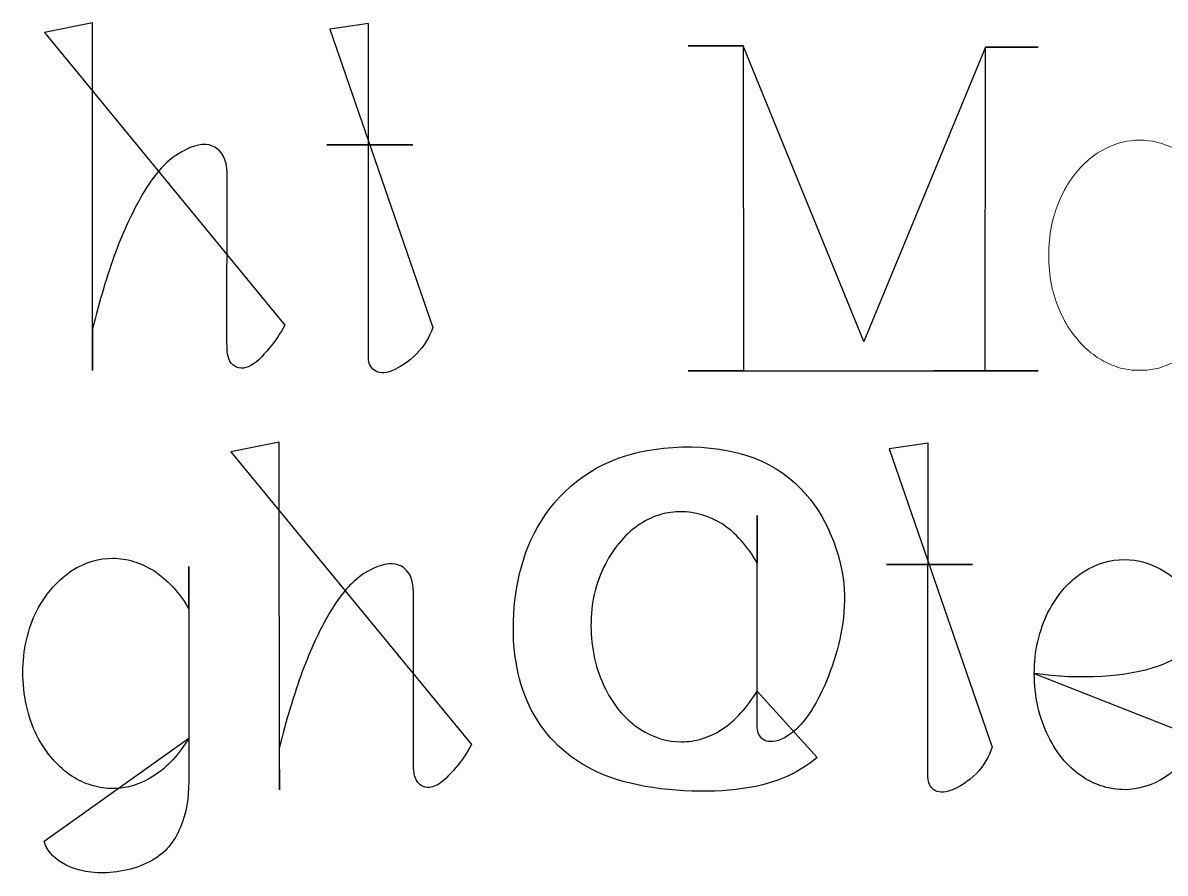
# Model space of a CAD drawing. Header units: centimetres. Extents: x -9.8 to 9.8, y -7.2 to 7.2.
# Drawn here: x -8.563 to -7.641, y 5.844 to 6.529 of the extents above; entities that cross this region are included whole.
import ezdxf

# ---------------------------------------------------------------- set-up
doc = ezdxf.new("R2010")
doc.units = ezdxf.units.CM
doc.header["$MEASUREMENT"] = 0
doc.layers.add('Layer 1', color=7, linetype='Continuous')

msp = doc.modelspace()

# ---------------------------------------------------------------- linework, layer by layer
at = {"layer": 'Layer 1', "color": 7}
for points, knots in [([(-8.54527, 6.5216), (-8.54527, 6.5216), (-8.5064, 6.52941), (-8.5064, 6.52941), (-8.5064, 6.52941), (-8.5064, 6.52941), (-8.5064, 6.249), (-8.5064, 6.249), (-8.5064, 6.249), (-8.5064, 6.249), (-8.5064, 6.28252), (-8.5064, 6.28252), (-8.5064, 6.28252), (-8.50108, 6.30461), (-8.49439, 6.32634), (-8.48793, 6.34425), (-8.48793, 6.34425), (-8.48108, 6.36235), (-8.4742, 6.37682), (-8.46735, 6.38883), (-8.46735, 6.38883), (-8.46031, 6.40121), (-8.45325, 6.41092), (-8.44468, 6.41836), (-8.44468, 6.41836), (-8.43592, 6.42558), (-8.42582, 6.43056), (-8.41801, 6.43132), (-8.41801, 6.43132), (-8.41002, 6.4319), (-8.40467, 6.42828), (-8.40105, 6.42219), (-8.40105, 6.42219), (-8.39761, 6.4161), (-8.3978, 6.40753), (-8.3978, 6.39952), (-8.3978, 6.39952), (-8.3978, 6.39952), (-8.39799, 6.27093), (-8.39799, 6.27093), (-8.39799, 6.27093), (-8.39799, 6.26521), (-8.3978, 6.25892), (-8.39455, 6.25492), (-8.39455, 6.25492), (-8.39132, 6.25111), (-8.38616, 6.2496), (-8.38084, 6.25206), (-8.38084, 6.25206), (-8.37512, 6.25415), (-8.36901, 6.26082), (-8.36388, 6.26693), (-8.36388, 6.26693), (-8.35893, 6.27302), (-8.35494, 6.27913), (-8.35131, 6.28561), (-8.35131, 6.28561), (-8.35131, 6.28561), (-8.54527, 6.5216), (-8.54527, 6.5216)], [0, 0, 0, 0, 0.0625, 0.0625, 0.0625, 0.0625, 0.125, 0.125, 0.125, 0.125, 0.1875, 0.1875, 0.1875, 0.1875, 0.25, 0.25, 0.25, 0.25, 0.3125, 0.3125, 0.3125, 0.3125, 0.375, 0.375, 0.375, 0.375, 0.4375, 0.4375, 0.4375, 0.4375, 0.5, 0.5, 0.5, 0.5, 0.5625, 0.5625, 0.5625, 0.5625, 0.625, 0.625, 0.625, 0.625, 0.6875, 0.6875, 0.6875, 0.6875, 0.75, 0.75, 0.75, 0.75, 0.8125, 0.8125, 0.8125, 0.8125, 0.875, 0.875, 0.875, 0.875, 1, 1, 1, 1]), ([(-8.31514, 6.52427), (-8.31514, 6.52427), (-8.28389, 6.52885), (-8.28389, 6.52885), (-8.28389, 6.52885), (-8.28389, 6.52885), (-8.28389, 6.43093), (-8.28389, 6.43093), (-8.28389, 6.43093), (-8.28389, 6.43093), (-8.24807, 6.43092), (-8.24807, 6.43092), (-8.24807, 6.43092), (-8.24807, 6.43092), (-8.31742, 6.43092), (-8.31742, 6.43092), (-8.31742, 6.43092), (-8.31742, 6.43092), (-8.28389, 6.43092), (-8.28389, 6.43092), (-8.28389, 6.43092), (-8.28389, 6.43092), (-8.28389, 6.2591), (-8.28389, 6.2591), (-8.28389, 6.2591), (-8.28389, 6.25529), (-8.28236, 6.25148), (-8.27913, 6.2492), (-8.27913, 6.2492), (-8.2759, 6.24671), (-8.27132, 6.24634), (-8.26503, 6.24883), (-8.26503, 6.24883), (-8.25894, 6.25111), (-8.25132, 6.25626), (-8.24503, 6.26235), (-8.24503, 6.26235), (-8.23913, 6.26865), (-8.23474, 6.27587), (-8.23207, 6.2837), (-8.23207, 6.2837), (-8.23207, 6.2837), (-8.31514, 6.52427), (-8.31514, 6.52427)], [0, 0, 0, 0, 0.083333, 0.083333, 0.083333, 0.083333, 0.166667, 0.166667, 0.166667, 0.166667, 0.25, 0.25, 0.25, 0.25, 0.333333, 0.333333, 0.333333, 0.333333, 0.416667, 0.416667, 0.416667, 0.416667, 0.5, 0.5, 0.5, 0.5, 0.583333, 0.583333, 0.583333, 0.583333, 0.666667, 0.666667, 0.666667, 0.666667, 0.75, 0.75, 0.75, 0.75, 0.833333, 0.833333, 0.833333, 0.833333, 1, 1, 1, 1]), ([(-8.31514, 6.52427), (-8.31514, 6.52427), (-8.31514, 6.52427), (-8.31514, 6.52427), (-8.31514, 6.52427), (-8.31514, 6.52427), (-8.31514, 6.52427), (-8.31514, 6.52427)], [0, 0, 0, 0, 0.333333, 0.333333, 0.333333, 0.333333, 1, 1, 1, 1]), ([(-8.54527, 6.5216), (-8.54527, 6.5216), (-8.54527, 6.5216), (-8.54527, 6.5216), (-8.54527, 6.5216), (-8.54527, 6.5216), (-8.54527, 6.5216), (-8.54527, 6.5216)], [0, 0, 0, 0, 0.333333, 0.333333, 0.333333, 0.333333, 1, 1, 1, 1]), ([(-7.93872, 6.24863), (-7.93872, 6.24863), (-8.02616, 6.24863), (-8.02616, 6.24863), (-8.02616, 6.24863), (-8.02616, 6.24863), (-7.98139, 6.24863), (-7.98139, 6.24863), (-7.98139, 6.24863), (-7.98139, 6.24863), (-7.98158, 6.51093), (-7.98158, 6.51093), (-7.98158, 6.51093), (-7.98158, 6.51093), (-8.02616, 6.51093), (-8.02616, 6.51093), (-8.02616, 6.51093), (-8.02616, 6.51093), (-7.98158, 6.51093), (-7.98158, 6.51093), (-7.98158, 6.51093), (-7.98158, 6.51093), (-7.88424, 6.27244), (-7.88424, 6.27244), (-7.88424, 6.27244), (-7.88424, 6.27244), (-7.78632, 6.5098), (-7.78632, 6.5098), (-7.78632, 6.5098), (-7.78632, 6.5098), (-7.74383, 6.5098), (-7.74383, 6.5098), (-7.74383, 6.5098), (-7.74383, 6.5098), (-7.78632, 6.5098), (-7.78632, 6.5098), (-7.78632, 6.5098), (-7.78632, 6.5098), (-7.7865, 6.24863), (-7.7865, 6.24863), (-7.7865, 6.24863), (-7.7865, 6.24863), (-7.82786, 6.24863), (-7.82786, 6.24863), (-7.82786, 6.24863), (-7.82786, 6.24863), (-7.74383, 6.24863), (-7.74383, 6.24863), (-7.74383, 6.24863), (-7.74383, 6.24863), (-7.93872, 6.24863), (-7.93872, 6.24863)], [0, 0, 0, 0, 0.071429, 0.071429, 0.071429, 0.071429, 0.142857, 0.142857, 0.142857, 0.142857, 0.214286, 0.214286, 0.214286, 0.214286, 0.285714, 0.285714, 0.285714, 0.285714, 0.357143, 0.357143, 0.357143, 0.357143, 0.428571, 0.428571, 0.428571, 0.428571, 0.5, 0.5, 0.5, 0.5, 0.571429, 0.571429, 0.571429, 0.571429, 0.642857, 0.642857, 0.642857, 0.642857, 0.714286, 0.714286, 0.714286, 0.714286, 0.785714, 0.785714, 0.785714, 0.785714, 0.857143, 0.857143, 0.857143, 0.857143, 1, 1, 1, 1]), ([(-8.39478, 6.18346), (-8.39478, 6.18346), (-8.35591, 6.19127), (-8.35591, 6.19127), (-8.35591, 6.19127), (-8.35591, 6.19127), (-8.35572, 5.91086), (-8.35572, 5.91086), (-8.35572, 5.91086), (-8.35572, 5.91086), (-8.35591, 5.94438), (-8.35591, 5.94438), (-8.35591, 5.94438), (-8.35038, 5.96629), (-8.3439, 5.9882), (-8.33723, 6.00611), (-8.33723, 6.00611), (-8.33056, 6.02421), (-8.32371, 6.03868), (-8.31686, 6.05069), (-8.31686, 6.05069), (-8.3098, 6.06307), (-8.30276, 6.07278), (-8.29419, 6.08022), (-8.29419, 6.08022), (-8.28562, 6.08747), (-8.27533, 6.09242), (-8.26752, 6.09297), (-8.26752, 6.09297), (-8.25953, 6.09374), (-8.254, 6.09011), (-8.25037, 6.08403), (-8.25037, 6.08403), (-8.24733, 6.07773), (-8.24733, 6.06937), (-8.24751, 6.06136), (-8.24751, 6.06136), (-8.24751, 6.06136), (-8.24751, 5.93277), (-8.24751, 5.93277), (-8.24751, 5.93277), (-8.24751, 5.92705), (-8.24751, 5.92076), (-8.24407, 5.91676), (-8.24407, 5.91676), (-8.24084, 5.91295), (-8.23587, 5.91142), (-8.23015, 5.9139), (-8.23015, 5.9139), (-8.22462, 5.91618), (-8.21853, 5.92266), (-8.21338, 5.92877), (-8.21338, 5.92877), (-8.20825, 5.93486), (-8.20423, 5.94097), (-8.20081, 5.94745), (-8.20081, 5.94745), (-8.20081, 5.94745), (-8.39478, 6.18346), (-8.39478, 6.18346)], [0, 0, 0, 0, 0.0625, 0.0625, 0.0625, 0.0625, 0.125, 0.125, 0.125, 0.125, 0.1875, 0.1875, 0.1875, 0.1875, 0.25, 0.25, 0.25, 0.25, 0.3125, 0.3125, 0.3125, 0.3125, 0.375, 0.375, 0.375, 0.375, 0.4375, 0.4375, 0.4375, 0.4375, 0.5, 0.5, 0.5, 0.5, 0.5625, 0.5625, 0.5625, 0.5625, 0.625, 0.625, 0.625, 0.625, 0.6875, 0.6875, 0.6875, 0.6875, 0.75, 0.75, 0.75, 0.75, 0.8125, 0.8125, 0.8125, 0.8125, 0.875, 0.875, 0.875, 0.875, 1, 1, 1, 1]), ([(-8.39478, 6.18346), (-8.39478, 6.18346), (-8.39478, 6.18346), (-8.39478, 6.18346), (-8.39478, 6.18346), (-8.39478, 6.18346), (-8.39478, 6.18346), (-8.39478, 6.18346)], [0, 0, 0, 0, 0.333333, 0.333333, 0.333333, 0.333333, 1, 1, 1, 1]), ([(-7.97033, 5.9905), (-7.97414, 5.98423), (-7.97853, 5.97812), (-7.98348, 5.9728), (-7.98348, 5.9728), (-7.98824, 5.96767), (-7.99319, 5.96309), (-7.99872, 5.95965), (-7.99872, 5.95965), (-8.00406, 5.95603), (-8.00938, 5.95375), (-8.01491, 5.95203), (-8.01491, 5.95203), (-8.02044, 5.95031), (-8.02615, 5.94954), (-8.03168, 5.94954), (-8.03168, 5.94954), (-8.04274, 5.94954), (-8.05398, 5.95277), (-8.06465, 5.95965), (-8.06465, 5.95965), (-8.07018, 5.96309), (-8.07531, 5.96746), (-8.08008, 5.97299), (-8.08008, 5.97299), (-8.08484, 5.97852), (-8.08923, 5.98498), (-8.09283, 5.99223), (-8.09283, 5.99223), (-8.09664, 5.99985), (-8.0995, 6.00805), (-8.10159, 6.01662), (-8.10159, 6.01662), (-8.10331, 6.02538), (-8.10445, 6.03435), (-8.10445, 6.0431), (-8.10445, 6.0431), (-8.10445, 6.05225), (-8.1035, 6.06101), (-8.10159, 6.06919), (-8.10159, 6.06919), (-8.0995, 6.07758), (-8.09664, 6.08575), (-8.09283, 6.09282), (-8.09283, 6.09282), (-8.08921, 6.10007), (-8.08484, 6.10655), (-8.07987, 6.11187), (-8.07987, 6.11187), (-8.07511, 6.1174), (-8.06995, 6.12179), (-8.06463, 6.12521), (-8.06463, 6.12521), (-8.05931, 6.12883), (-8.05378, 6.13111), (-8.04825, 6.13283), (-8.04825, 6.13283), (-8.04272, 6.13436), (-8.03722, 6.13511), (-8.03169, 6.13511), (-8.03169, 6.13511), (-8.02066, 6.13511), (-8.00941, 6.13207), (-7.99872, 6.12521), (-7.99872, 6.12521), (-7.9934, 6.12177), (-7.98824, 6.1174), (-7.98329, 6.11187), (-7.98329, 6.11187), (-7.97853, 6.10655), (-7.97395, 6.10025), (-7.97033, 6.09359), (-7.97033, 6.09359), (-7.97033, 6.09359), (-7.97033, 6.13206), (-7.97033, 6.13206), (-7.97033, 6.13206), (-7.97033, 6.13206), (-7.97033, 5.96214), (-7.97033, 5.96214), (-7.97033, 5.96214), (-7.97033, 5.95852), (-7.96938, 5.95471), (-7.96652, 5.95224), (-7.96652, 5.95224), (-7.96385, 5.94975), (-7.95967, 5.9488), (-7.95318, 5.95071), (-7.95318, 5.95071), (-7.9467, 5.95299), (-7.93794, 5.95814), (-7.92841, 5.97204), (-7.92841, 5.97204), (-7.91907, 5.98596), (-7.90899, 6.00861), (-7.90383, 6.03223), (-7.90383, 6.03223), (-7.89849, 6.05565), (-7.89793, 6.07948), (-7.90687, 6.10576), (-7.90687, 6.10576), (-7.91563, 6.13224), (-7.93391, 6.16119), (-7.96669, 6.17587), (-7.96669, 6.17587), (-7.99926, 6.19053), (-8.04633, 6.19092), (-8.08157, 6.17854), (-8.08157, 6.17854), (-8.11681, 6.16579), (-8.13986, 6.14063), (-8.15282, 6.11226), (-8.15282, 6.11226), (-8.16557, 6.08406), (-8.16825, 6.05302), (-8.16653, 6.0273), (-8.16653, 6.0273), (-8.16425, 6.00158), (-8.15777, 5.98121), (-8.14502, 5.9629), (-8.14502, 5.9629), (-8.13227, 5.94462), (-8.11301, 5.92842), (-8.08387, 5.91927), (-8.08387, 5.91927), (-8.05492, 5.90993), (-8.01643, 5.90784), (-7.9873, 5.91107), (-7.9873, 5.91107), (-7.95796, 5.91451), (-7.93796, 5.92327), (-7.92195, 5.93697), (-7.92195, 5.93697), (-7.92195, 5.93697), (-7.97033, 5.9905), (-7.97033, 5.9905)], [0, 0, 0, 0, 0.028571, 0.028571, 0.028571, 0.028571, 0.057143, 0.057143, 0.057143, 0.057143, 0.085714, 0.085714, 0.085714, 0.085714, 0.114286, 0.114286, 0.114286, 0.114286, 0.142857, 0.142857, 0.142857, 0.142857, 0.171429, 0.171429, 0.171429, 0.171429, 0.2, 0.2, 0.2, 0.2, 0.228571, 0.228571, 0.228571, 0.228571, 0.257143, 0.257143, 0.257143, 0.257143, 0.285714, 0.285714, 0.285714, 0.285714, 0.314286, 0.314286, 0.314286, 0.314286, 0.342857, 0.342857, 0.342857, 0.342857, 0.371429, 0.371429, 0.371429, 0.371429, 0.4, 0.4, 0.4, 0.4, 0.428571, 0.428571, 0.428571, 0.428571, 0.457143, 0.457143, 0.457143, 0.457143, 0.485714, 0.485714, 0.485714, 0.485714, 0.514286, 0.514286, 0.514286, 0.514286, 0.542857, 0.542857, 0.542857, 0.542857, 0.571429, 0.571429, 0.571429, 0.571429, 0.6, 0.6, 0.6, 0.6, 0.628571, 0.628571, 0.628571, 0.628571, 0.657143, 0.657143, 0.657143, 0.657143, 0.685714, 0.685714, 0.685714, 0.685714, 0.714286, 0.714286, 0.714286, 0.714286, 0.742857, 0.742857, 0.742857, 0.742857, 0.771429, 0.771429, 0.771429, 0.771429, 0.8, 0.8, 0.8, 0.8, 0.828571, 0.828571, 0.828571, 0.828571, 0.857143, 0.857143, 0.857143, 0.857143, 0.885714, 0.885714, 0.885714, 0.885714, 0.914286, 0.914286, 0.914286, 0.914286, 0.942857, 0.942857, 0.942857, 0.942857, 1, 1, 1, 1]), ([(-7.86384, 6.18595), (-7.86384, 6.18595), (-7.83259, 6.19053), (-7.83259, 6.19053), (-7.83259, 6.19053), (-7.83259, 6.19053), (-7.83259, 6.09261), (-7.83259, 6.09261), (-7.83259, 6.09261), (-7.83259, 6.09261), (-7.79677, 6.0926), (-7.79677, 6.0926), (-7.79677, 6.0926), (-7.79677, 6.0926), (-7.86614, 6.0926), (-7.86614, 6.0926), (-7.86614, 6.0926), (-7.86614, 6.0926), (-7.83262, 6.0926), (-7.83262, 6.0926), (-7.83262, 6.0926), (-7.83262, 6.0926), (-7.83262, 5.92075), (-7.83262, 5.92075), (-7.83262, 5.92075), (-7.83262, 5.91694), (-7.83109, 5.91313), (-7.82786, 5.91085), (-7.82786, 5.91085), (-7.82461, 5.90857), (-7.82005, 5.90799), (-7.81376, 5.91045), (-7.81376, 5.91045), (-7.80767, 5.91254), (-7.79987, 5.91788), (-7.79376, 5.92379), (-7.79376, 5.92379), (-7.78767, 5.93027), (-7.78347, 5.93752), (-7.7808, 5.94533), (-7.7808, 5.94533), (-7.7808, 5.94533), (-7.86384, 6.18595), (-7.86384, 6.18595)], [0, 0, 0, 0, 0.083333, 0.083333, 0.083333, 0.083333, 0.166667, 0.166667, 0.166667, 0.166667, 0.25, 0.25, 0.25, 0.25, 0.333333, 0.333333, 0.333333, 0.333333, 0.416667, 0.416667, 0.416667, 0.416667, 0.5, 0.5, 0.5, 0.5, 0.583333, 0.583333, 0.583333, 0.583333, 0.666667, 0.666667, 0.666667, 0.666667, 0.75, 0.75, 0.75, 0.75, 0.833333, 0.833333, 0.833333, 0.833333, 1, 1, 1, 1]), ([(-7.86384, 6.18595), (-7.86384, 6.18595), (-7.86384, 6.18595), (-7.86384, 6.18595), (-7.86384, 6.18595), (-7.86384, 6.18595), (-7.86384, 6.18595), (-7.86384, 6.18595)], [0, 0, 0, 0, 0.333333, 0.333333, 0.333333, 0.333333, 1, 1, 1, 1]), ([(-8.54546, 5.86934), (-8.54355, 5.86249), (-8.53879, 5.85659), (-8.5308, 5.8518), (-8.5308, 5.8518), (-8.52281, 5.84704), (-8.51138, 5.8436), (-8.49746, 5.84381), (-8.49746, 5.84381), (-8.48375, 5.844), (-8.46738, 5.84802), (-8.45592, 5.85543), (-8.45592, 5.85543), (-8.44449, 5.86265), (-8.43801, 5.87334), (-8.43383, 5.88496), (-8.43383, 5.88496), (-8.42965, 5.89658), (-8.4287, 5.90935), (-8.4287, 5.92192), (-8.4287, 5.92192), (-8.4287, 5.92192), (-8.4287, 6.09088), (-8.4287, 6.09088), (-8.4287, 6.09088), (-8.4287, 6.09088), (-8.4287, 6.05659), (-8.4287, 6.05659), (-8.4287, 6.05659), (-8.43232, 6.06307), (-8.4369, 6.06916), (-8.44166, 6.0745), (-8.44166, 6.0745), (-8.44661, 6.07963), (-8.45177, 6.08403), (-8.45709, 6.08765), (-8.45709, 6.08765), (-8.46262, 6.09088), (-8.46794, 6.09355), (-8.47347, 6.09508), (-8.47347, 6.09508), (-8.479, 6.0968), (-8.48453, 6.09757), (-8.49003, 6.09757), (-8.49003, 6.09757), (-8.50109, 6.09757), (-8.51233, 6.09453), (-8.523, 6.08765), (-8.523, 6.08765), (-8.52834, 6.08403), (-8.53348, 6.07966), (-8.53843, 6.07431), (-8.53843, 6.07431), (-8.54319, 6.06878), (-8.54756, 6.0623), (-8.55139, 6.05526), (-8.55139, 6.05526), (-8.55501, 6.04801), (-8.55787, 6.04002), (-8.55978, 6.03145), (-8.55978, 6.03145), (-8.56169, 6.02325), (-8.56264, 6.01449), (-8.56264, 6.00555), (-8.56264, 6.00555), (-8.56264, 5.99679), (-8.56169, 5.98764), (-8.55978, 5.97888), (-8.55978, 5.97888), (-8.55787, 5.97012), (-8.55502, 5.96211), (-8.55139, 5.95467), (-8.55139, 5.95467), (-8.54758, 5.94745), (-8.54319, 5.94078), (-8.53843, 5.93543), (-8.53843, 5.93543), (-8.53348, 5.9299), (-8.52851, 5.92532), (-8.52319, 5.92191), (-8.52319, 5.92191), (-8.51785, 5.9185), (-8.51253, 5.91601), (-8.50663, 5.91429), (-8.50663, 5.91429), (-8.5011, 5.91257), (-8.49557, 5.9118), (-8.49007, 5.9118), (-8.49007, 5.9118), (-8.47883, 5.91199), (-8.46758, 5.91505), (-8.4571, 5.92209), (-8.4571, 5.92209), (-8.45176, 5.92532), (-8.44644, 5.9299), (-8.44167, 5.93505), (-8.44167, 5.93505), (-8.43691, 5.94037), (-8.43254, 5.94629), (-8.42871, 5.95257), (-8.42871, 5.95257), (-8.42871, 5.95257), (-8.54546, 5.86934), (-8.54546, 5.86934)], [0, 0, 0, 0, 0.037037, 0.037037, 0.037037, 0.037037, 0.074074, 0.074074, 0.074074, 0.074074, 0.111111, 0.111111, 0.111111, 0.111111, 0.148148, 0.148148, 0.148148, 0.148148, 0.185185, 0.185185, 0.185185, 0.185185, 0.222222, 0.222222, 0.222222, 0.222222, 0.259259, 0.259259, 0.259259, 0.259259, 0.296296, 0.296296, 0.296296, 0.296296, 0.333333, 0.333333, 0.333333, 0.333333, 0.37037, 0.37037, 0.37037, 0.37037, 0.407407, 0.407407, 0.407407, 0.407407, 0.444444, 0.444444, 0.444444, 0.444444, 0.481481, 0.481481, 0.481481, 0.481481, 0.518519, 0.518519, 0.518519, 0.518519, 0.555556, 0.555556, 0.555556, 0.555556, 0.592593, 0.592593, 0.592593, 0.592593, 0.62963, 0.62963, 0.62963, 0.62963, 0.666667, 0.666667, 0.666667, 0.666667, 0.703704, 0.703704, 0.703704, 0.703704, 0.740741, 0.740741, 0.740741, 0.740741, 0.777778, 0.777778, 0.777778, 0.777778, 0.814815, 0.814815, 0.814815, 0.814815, 0.851852, 0.851852, 0.851852, 0.851852, 0.888889, 0.888889, 0.888889, 0.888889, 0.925926, 0.925926, 0.925926, 0.925926, 1, 1, 1, 1]), ([(-7.74687, 6.0046), (-7.71067, 5.99926), (-7.67125, 6.00193), (-7.64744, 6.01032), (-7.64744, 6.01032), (-7.62381, 6.01852), (-7.61582, 6.03223), (-7.61466, 6.04403), (-7.61466, 6.04403), (-7.61352, 6.05565), (-7.61924, 6.06517), (-7.62477, 6.07221), (-7.62477, 6.07221), (-7.63049, 6.07906), (-7.63583, 6.08327), (-7.64133, 6.08668), (-7.64133, 6.08668), (-7.65218, 6.09335), (-7.66324, 6.09658), (-7.6743, 6.09658), (-7.6743, 6.09658), (-7.68533, 6.09658), (-7.69658, 6.09335), (-7.70727, 6.08668), (-7.70727, 6.08668), (-7.71261, 6.08306), (-7.71775, 6.07869), (-7.7227, 6.07334), (-7.7227, 6.07334), (-7.72746, 6.06781), (-7.73183, 6.06133), (-7.73566, 6.05429), (-7.73566, 6.05429), (-7.7391, 6.04686), (-7.74214, 6.03905), (-7.74405, 6.03048), (-7.74405, 6.03048), (-7.74594, 6.0223), (-7.74687, 6.01354), (-7.74687, 6.0046), (-7.74687, 6.0046), (-7.74687, 5.99566), (-7.74592, 5.98669), (-7.74401, 5.97774), (-7.74401, 5.97774), (-7.7421, 5.96935), (-7.73906, 5.96118), (-7.73544, 5.95374), (-7.73544, 5.95374), (-7.73182, 5.94631), (-7.72745, 5.93982), (-7.72269, 5.93432), (-7.72269, 5.93432), (-7.71774, 5.92879), (-7.71277, 5.92442), (-7.70745, 5.92098), (-7.70745, 5.92098), (-7.70213, 5.91736), (-7.6966, 5.91508), (-7.69107, 5.91336), (-7.69107, 5.91336), (-7.68535, 5.91183), (-7.67983, 5.9109), (-7.6743, 5.9109), (-7.6743, 5.9109), (-7.66324, 5.9109), (-7.652, 5.91413), (-7.64133, 5.92098), (-7.64133, 5.92098), (-7.63599, 5.92442), (-7.63085, 5.92897), (-7.62609, 5.93413), (-7.62609, 5.93413), (-7.62133, 5.93929), (-7.61675, 5.94556), (-7.61313, 5.95204), (-7.61313, 5.95204), (-7.61313, 5.95204), (-7.74687, 6.0046), (-7.74687, 6.0046)], [0, 0, 0, 0, 0.047619, 0.047619, 0.047619, 0.047619, 0.095238, 0.095238, 0.095238, 0.095238, 0.142857, 0.142857, 0.142857, 0.142857, 0.190476, 0.190476, 0.190476, 0.190476, 0.238095, 0.238095, 0.238095, 0.238095, 0.285714, 0.285714, 0.285714, 0.285714, 0.333333, 0.333333, 0.333333, 0.333333, 0.380952, 0.380952, 0.380952, 0.380952, 0.428571, 0.428571, 0.428571, 0.428571, 0.47619, 0.47619, 0.47619, 0.47619, 0.52381, 0.52381, 0.52381, 0.52381, 0.571429, 0.571429, 0.571429, 0.571429, 0.619048, 0.619048, 0.619048, 0.619048, 0.666667, 0.666667, 0.666667, 0.666667, 0.714286, 0.714286, 0.714286, 0.714286, 0.761905, 0.761905, 0.761905, 0.761905, 0.809524, 0.809524, 0.809524, 0.809524, 0.857143, 0.857143, 0.857143, 0.857143, 0.904762, 0.904762, 0.904762, 0.904762, 1, 1, 1, 1]), ([(-7.74687, 6.0046), (-7.74687, 6.0046), (-7.74687, 6.0046), (-7.74687, 6.0046), (-7.74687, 6.0046), (-7.74687, 6.0046), (-7.74687, 6.0046), (-7.74687, 6.0046)], [0, 0, 0, 0, 0.333333, 0.333333, 0.333333, 0.333333, 1, 1, 1, 1]), ([(-7.97033, 5.9905), (-7.97033, 5.9905), (-7.97033, 5.9905), (-7.97033, 5.9905), (-7.97033, 5.9905), (-7.97033, 5.9905), (-7.97033, 5.9905), (-7.97033, 5.9905)], [0, 0, 0, 0, 0.333333, 0.333333, 0.333333, 0.333333, 1, 1, 1, 1]), ([(-8.54546, 5.86934), (-8.54546, 5.86934), (-8.54546, 5.86934), (-8.54546, 5.86934), (-8.54546, 5.86934), (-8.54546, 5.86934), (-8.54546, 5.86934), (-8.54546, 5.86934)], [0, 0, 0, 0, 0.333333, 0.333333, 0.333333, 0.333333, 1, 1, 1, 1])]:
    msp.add_open_spline(points, degree=3, knots=knots, dxfattribs=at)
at = {"layer": 'Layer 1', "color": 9, "lineweight": 0}
for points, knots in [([(-8.54527, 6.5216), (-8.54527, 6.5216), (-8.5064, 6.52941), (-8.5064, 6.52941), (-8.5064, 6.52941), (-8.5064, 6.52941), (-8.5064, 6.249), (-8.5064, 6.249), (-8.5064, 6.249), (-8.5064, 6.249), (-8.5064, 6.28252), (-8.5064, 6.28252), (-8.5064, 6.28252), (-8.50108, 6.30461), (-8.49439, 6.32634), (-8.48793, 6.34425), (-8.48793, 6.34425), (-8.48108, 6.36235), (-8.4742, 6.37682), (-8.46735, 6.38883), (-8.46735, 6.38883), (-8.46031, 6.40121), (-8.45325, 6.41092), (-8.44468, 6.41836), (-8.44468, 6.41836), (-8.43592, 6.42558), (-8.42582, 6.43056), (-8.41801, 6.43132), (-8.41801, 6.43132), (-8.41002, 6.4319), (-8.40467, 6.42828), (-8.40105, 6.42219), (-8.40105, 6.42219), (-8.39761, 6.4161), (-8.3978, 6.40753), (-8.3978, 6.39952), (-8.3978, 6.39952), (-8.3978, 6.39952), (-8.39799, 6.27093), (-8.39799, 6.27093), (-8.39799, 6.27093), (-8.39799, 6.26521), (-8.3978, 6.25892), (-8.39455, 6.25492), (-8.39455, 6.25492), (-8.39132, 6.25111), (-8.38616, 6.2496), (-8.38084, 6.25206), (-8.38084, 6.25206), (-8.37512, 6.25415), (-8.36901, 6.26082), (-8.36388, 6.26693), (-8.36388, 6.26693), (-8.35893, 6.27302), (-8.35494, 6.27913), (-8.35131, 6.28561)], [0, 0, 0, 0, 0.066667, 0.066667, 0.066667, 0.066667, 0.133333, 0.133333, 0.133333, 0.133333, 0.2, 0.2, 0.2, 0.2, 0.266667, 0.266667, 0.266667, 0.266667, 0.333333, 0.333333, 0.333333, 0.333333, 0.4, 0.4, 0.4, 0.4, 0.466667, 0.466667, 0.466667, 0.466667, 0.533333, 0.533333, 0.533333, 0.533333, 0.6, 0.6, 0.6, 0.6, 0.666667, 0.666667, 0.666667, 0.666667, 0.733333, 0.733333, 0.733333, 0.733333, 0.8, 0.8, 0.8, 0.8, 0.866667, 0.866667, 0.866667, 0.866667, 1, 1, 1, 1]), ([(-8.31514, 6.52427), (-8.31514, 6.52427), (-8.28389, 6.52885), (-8.28389, 6.52885), (-8.28389, 6.52885), (-8.28389, 6.52885), (-8.28389, 6.43093), (-8.28389, 6.43093), (-8.28389, 6.43093), (-8.28389, 6.43093), (-8.24807, 6.43092), (-8.24807, 6.43092), (-8.24807, 6.43092), (-8.24807, 6.43092), (-8.31742, 6.43092), (-8.31742, 6.43092), (-8.31742, 6.43092), (-8.31742, 6.43092), (-8.28389, 6.43092), (-8.28389, 6.43092), (-8.28389, 6.43092), (-8.28389, 6.43092), (-8.28389, 6.2591), (-8.28389, 6.2591), (-8.28389, 6.2591), (-8.28389, 6.25529), (-8.28236, 6.25148), (-8.27913, 6.2492), (-8.27913, 6.2492), (-8.2759, 6.24671), (-8.27132, 6.24634), (-8.26503, 6.24883), (-8.26503, 6.24883), (-8.25894, 6.25111), (-8.25132, 6.25626), (-8.24503, 6.26235), (-8.24503, 6.26235), (-8.23913, 6.26865), (-8.23474, 6.27587), (-8.23207, 6.2837)], [0, 0, 0, 0, 0.090909, 0.090909, 0.090909, 0.090909, 0.181818, 0.181818, 0.181818, 0.181818, 0.272727, 0.272727, 0.272727, 0.272727, 0.363636, 0.363636, 0.363636, 0.363636, 0.454545, 0.454545, 0.454545, 0.454545, 0.545455, 0.545455, 0.545455, 0.545455, 0.636364, 0.636364, 0.636364, 0.636364, 0.727273, 0.727273, 0.727273, 0.727273, 0.818182, 0.818182, 0.818182, 0.818182, 1, 1, 1, 1]), ([(-8.31514, 6.52427), (-8.31514, 6.52427), (-8.31514, 6.52427), (-8.31514, 6.52427), (-8.31514, 6.52427), (-8.31514, 6.52427), (-8.31514, 6.52427), (-8.31514, 6.52427)], [0, 0, 0, 0, 0.333333, 0.333333, 0.333333, 0.333333, 1, 1, 1, 1]), ([(-8.54527, 6.5216), (-8.54527, 6.5216), (-8.54527, 6.5216), (-8.54527, 6.5216), (-8.54527, 6.5216), (-8.54527, 6.5216), (-8.54527, 6.5216), (-8.54527, 6.5216)], [0, 0, 0, 0, 0.333333, 0.333333, 0.333333, 0.333333, 1, 1, 1, 1]), ([(-7.93872, 6.24863), (-7.93872, 6.24863), (-8.02616, 6.24863), (-8.02616, 6.24863), (-8.02616, 6.24863), (-8.02616, 6.24863), (-7.98139, 6.24863), (-7.98139, 6.24863), (-7.98139, 6.24863), (-7.98139, 6.24863), (-7.98158, 6.51093), (-7.98158, 6.51093), (-7.98158, 6.51093), (-7.98158, 6.51093), (-8.02616, 6.51093), (-8.02616, 6.51093), (-8.02616, 6.51093), (-8.02616, 6.51093), (-7.98158, 6.51093), (-7.98158, 6.51093), (-7.98158, 6.51093), (-7.98158, 6.51093), (-7.88424, 6.27244), (-7.88424, 6.27244), (-7.88424, 6.27244), (-7.88424, 6.27244), (-7.78632, 6.5098), (-7.78632, 6.5098), (-7.78632, 6.5098), (-7.78632, 6.5098), (-7.74383, 6.5098), (-7.74383, 6.5098), (-7.74383, 6.5098), (-7.74383, 6.5098), (-7.78632, 6.5098), (-7.78632, 6.5098), (-7.78632, 6.5098), (-7.78632, 6.5098), (-7.7865, 6.24863), (-7.7865, 6.24863), (-7.7865, 6.24863), (-7.7865, 6.24863), (-7.82786, 6.24863), (-7.82786, 6.24863), (-7.82786, 6.24863), (-7.82786, 6.24863), (-7.74383, 6.24863), (-7.74383, 6.24863), (-7.74383, 6.24863), (-7.93872, 6.24863), (-7.93872, 6.24863)], [0, 0, 0, 0, 0.076923, 0.076923, 0.076923, 0.076923, 0.153846, 0.153846, 0.153846, 0.153846, 0.230769, 0.230769, 0.230769, 0.230769, 0.307692, 0.307692, 0.307692, 0.307692, 0.384615, 0.384615, 0.384615, 0.384615, 0.461538, 0.461538, 0.461538, 0.461538, 0.538462, 0.538462, 0.538462, 0.538462, 0.615385, 0.615385, 0.615385, 0.615385, 0.692308, 0.692308, 0.692308, 0.692308, 0.769231, 0.769231, 0.769231, 0.769231, 0.846154, 0.846154, 0.846154, 0.846154, 1, 1, 1, 1.19489, 1.19489, 1.19489, 1.19489]), ([(-8.39478, 6.18346), (-8.39478, 6.18346), (-8.35591, 6.19127), (-8.35591, 6.19127), (-8.35591, 6.19127), (-8.35591, 6.19127), (-8.35572, 5.91086), (-8.35572, 5.91086), (-8.35572, 5.91086), (-8.35572, 5.91086), (-8.35591, 5.94438), (-8.35591, 5.94438), (-8.35591, 5.94438), (-8.35038, 5.96629), (-8.3439, 5.9882), (-8.33723, 6.00611), (-8.33723, 6.00611), (-8.33056, 6.02421), (-8.32371, 6.03868), (-8.31686, 6.05069), (-8.31686, 6.05069), (-8.3098, 6.06307), (-8.30276, 6.07278), (-8.29419, 6.08022), (-8.29419, 6.08022), (-8.28562, 6.08747), (-8.27533, 6.09242), (-8.26752, 6.09297), (-8.26752, 6.09297), (-8.25953, 6.09374), (-8.254, 6.09011), (-8.25037, 6.08403), (-8.25037, 6.08403), (-8.24733, 6.07773), (-8.24733, 6.06937), (-8.24751, 6.06136), (-8.24751, 6.06136), (-8.24751, 6.06136), (-8.24751, 5.93277), (-8.24751, 5.93277), (-8.24751, 5.93277), (-8.24751, 5.92705), (-8.24751, 5.92076), (-8.24407, 5.91676), (-8.24407, 5.91676), (-8.24084, 5.91295), (-8.23587, 5.91142), (-8.23015, 5.9139), (-8.23015, 5.9139), (-8.22462, 5.91618), (-8.21853, 5.92266), (-8.21338, 5.92877), (-8.21338, 5.92877), (-8.20825, 5.93486), (-8.20423, 5.94097), (-8.20081, 5.94745)], [0, 0, 0, 0, 0.066667, 0.066667, 0.066667, 0.066667, 0.133333, 0.133333, 0.133333, 0.133333, 0.2, 0.2, 0.2, 0.2, 0.266667, 0.266667, 0.266667, 0.266667, 0.333333, 0.333333, 0.333333, 0.333333, 0.4, 0.4, 0.4, 0.4, 0.466667, 0.466667, 0.466667, 0.466667, 0.533333, 0.533333, 0.533333, 0.533333, 0.6, 0.6, 0.6, 0.6, 0.666667, 0.666667, 0.666667, 0.666667, 0.733333, 0.733333, 0.733333, 0.733333, 0.8, 0.8, 0.8, 0.8, 0.866667, 0.866667, 0.866667, 0.866667, 1, 1, 1, 1]), ([(-8.39478, 6.18346), (-8.39478, 6.18346), (-8.39478, 6.18346), (-8.39478, 6.18346), (-8.39478, 6.18346), (-8.39478, 6.18346), (-8.39478, 6.18346), (-8.39478, 6.18346)], [0, 0, 0, 0, 0.333333, 0.333333, 0.333333, 0.333333, 1, 1, 1, 1]), ([(-7.97033, 5.9905), (-7.97414, 5.98423), (-7.97853, 5.97812), (-7.98348, 5.9728), (-7.98348, 5.9728), (-7.98824, 5.96767), (-7.99319, 5.96309), (-7.99872, 5.95965), (-7.99872, 5.95965), (-8.00406, 5.95603), (-8.00938, 5.95375), (-8.01491, 5.95203), (-8.01491, 5.95203), (-8.02044, 5.95031), (-8.02615, 5.94954), (-8.03168, 5.94954), (-8.03168, 5.94954), (-8.04274, 5.94954), (-8.05398, 5.95277), (-8.06465, 5.95965), (-8.06465, 5.95965), (-8.07018, 5.96309), (-8.07531, 5.96746), (-8.08008, 5.97299), (-8.08008, 5.97299), (-8.08484, 5.97852), (-8.08923, 5.98498), (-8.09283, 5.99223), (-8.09283, 5.99223), (-8.09664, 5.99985), (-8.0995, 6.00805), (-8.10159, 6.01662), (-8.10159, 6.01662), (-8.10331, 6.02538), (-8.10445, 6.03435), (-8.10445, 6.0431), (-8.10445, 6.0431), (-8.10445, 6.05225), (-8.1035, 6.06101), (-8.10159, 6.06919), (-8.10159, 6.06919), (-8.0995, 6.07758), (-8.09664, 6.08575), (-8.09283, 6.09282), (-8.09283, 6.09282), (-8.08921, 6.10007), (-8.08484, 6.10655), (-8.07987, 6.11187), (-8.07987, 6.11187), (-8.07511, 6.1174), (-8.06995, 6.12179), (-8.06463, 6.12521), (-8.06463, 6.12521), (-8.05931, 6.12883), (-8.05378, 6.13111), (-8.04825, 6.13283), (-8.04825, 6.13283), (-8.04272, 6.13436), (-8.03722, 6.13511), (-8.03169, 6.13511), (-8.03169, 6.13511), (-8.02066, 6.13511), (-8.00941, 6.13207), (-7.99872, 6.12521), (-7.99872, 6.12521), (-7.9934, 6.12177), (-7.98824, 6.1174), (-7.98329, 6.11187), (-7.98329, 6.11187), (-7.97853, 6.10655), (-7.97395, 6.10025), (-7.97033, 6.09359), (-7.97033, 6.09359), (-7.97033, 6.09359), (-7.97033, 6.13206), (-7.97033, 6.13206), (-7.97033, 6.13206), (-7.97033, 6.13206), (-7.97033, 5.96214), (-7.97033, 5.96214), (-7.97033, 5.96214), (-7.97033, 5.95852), (-7.96938, 5.95471), (-7.96652, 5.95224), (-7.96652, 5.95224), (-7.96385, 5.94975), (-7.95967, 5.9488), (-7.95318, 5.95071), (-7.95318, 5.95071), (-7.9467, 5.95299), (-7.93794, 5.95814), (-7.92841, 5.97204), (-7.92841, 5.97204), (-7.91907, 5.98596), (-7.90899, 6.00861), (-7.90383, 6.03223), (-7.90383, 6.03223), (-7.89849, 6.05565), (-7.89793, 6.07948), (-7.90687, 6.10576), (-7.90687, 6.10576), (-7.91563, 6.13224), (-7.93391, 6.16119), (-7.96669, 6.17587), (-7.96669, 6.17587), (-7.99926, 6.19053), (-8.04633, 6.19092), (-8.08157, 6.17854), (-8.08157, 6.17854), (-8.11681, 6.16579), (-8.13986, 6.14063), (-8.15282, 6.11226), (-8.15282, 6.11226), (-8.16557, 6.08406), (-8.16825, 6.05302), (-8.16653, 6.0273), (-8.16653, 6.0273), (-8.16425, 6.00158), (-8.15777, 5.98121), (-8.14502, 5.9629), (-8.14502, 5.9629), (-8.13227, 5.94462), (-8.11301, 5.92842), (-8.08387, 5.91927), (-8.08387, 5.91927), (-8.05492, 5.90993), (-8.01643, 5.90784), (-7.9873, 5.91107), (-7.9873, 5.91107), (-7.95796, 5.91451), (-7.93796, 5.92327), (-7.92195, 5.93697)], [0, 0, 0, 0, 0.029412, 0.029412, 0.029412, 0.029412, 0.058824, 0.058824, 0.058824, 0.058824, 0.088235, 0.088235, 0.088235, 0.088235, 0.117647, 0.117647, 0.117647, 0.117647, 0.147059, 0.147059, 0.147059, 0.147059, 0.176471, 0.176471, 0.176471, 0.176471, 0.205882, 0.205882, 0.205882, 0.205882, 0.235294, 0.235294, 0.235294, 0.235294, 0.264706, 0.264706, 0.264706, 0.264706, 0.294118, 0.294118, 0.294118, 0.294118, 0.323529, 0.323529, 0.323529, 0.323529, 0.352941, 0.352941, 0.352941, 0.352941, 0.382353, 0.382353, 0.382353, 0.382353, 0.411765, 0.411765, 0.411765, 0.411765, 0.441176, 0.441176, 0.441176, 0.441176, 0.470588, 0.470588, 0.470588, 0.470588, 0.5, 0.5, 0.5, 0.5, 0.529412, 0.529412, 0.529412, 0.529412, 0.558824, 0.558824, 0.558824, 0.558824, 0.588235, 0.588235, 0.588235, 0.588235, 0.617647, 0.617647, 0.617647, 0.617647, 0.647059, 0.647059, 0.647059, 0.647059, 0.676471, 0.676471, 0.676471, 0.676471, 0.705882, 0.705882, 0.705882, 0.705882, 0.735294, 0.735294, 0.735294, 0.735294, 0.764706, 0.764706, 0.764706, 0.764706, 0.794118, 0.794118, 0.794118, 0.794118, 0.823529, 0.823529, 0.823529, 0.823529, 0.852941, 0.852941, 0.852941, 0.852941, 0.882353, 0.882353, 0.882353, 0.882353, 0.911765, 0.911765, 0.911765, 0.911765, 0.941176, 0.941176, 0.941176, 0.941176, 1, 1, 1, 1]), ([(-7.86384, 6.18595), (-7.86384, 6.18595), (-7.83259, 6.19053), (-7.83259, 6.19053), (-7.83259, 6.19053), (-7.83259, 6.19053), (-7.83259, 6.09261), (-7.83259, 6.09261), (-7.83259, 6.09261), (-7.83259, 6.09261), (-7.79677, 6.0926), (-7.79677, 6.0926), (-7.79677, 6.0926), (-7.79677, 6.0926), (-7.86614, 6.0926), (-7.86614, 6.0926), (-7.86614, 6.0926), (-7.86614, 6.0926), (-7.83262, 6.0926), (-7.83262, 6.0926), (-7.83262, 6.0926), (-7.83262, 6.0926), (-7.83262, 5.92075), (-7.83262, 5.92075), (-7.83262, 5.92075), (-7.83262, 5.91694), (-7.83109, 5.91313), (-7.82786, 5.91085), (-7.82786, 5.91085), (-7.82461, 5.90857), (-7.82005, 5.90799), (-7.81376, 5.91045), (-7.81376, 5.91045), (-7.80767, 5.91254), (-7.79987, 5.91788), (-7.79376, 5.92379), (-7.79376, 5.92379), (-7.78767, 5.93027), (-7.78347, 5.93752), (-7.7808, 5.94533)], [0, 0, 0, 0, 0.090909, 0.090909, 0.090909, 0.090909, 0.181818, 0.181818, 0.181818, 0.181818, 0.272727, 0.272727, 0.272727, 0.272727, 0.363636, 0.363636, 0.363636, 0.363636, 0.454545, 0.454545, 0.454545, 0.454545, 0.545455, 0.545455, 0.545455, 0.545455, 0.636364, 0.636364, 0.636364, 0.636364, 0.727273, 0.727273, 0.727273, 0.727273, 0.818182, 0.818182, 0.818182, 0.818182, 1, 1, 1, 1]), ([(-7.86384, 6.18595), (-7.86384, 6.18595), (-7.86384, 6.18595), (-7.86384, 6.18595), (-7.86384, 6.18595), (-7.86384, 6.18595), (-7.86384, 6.18595), (-7.86384, 6.18595)], [0, 0, 0, 0, 0.333333, 0.333333, 0.333333, 0.333333, 1, 1, 1, 1]), ([(-8.54546, 5.86934), (-8.54355, 5.86249), (-8.53879, 5.85659), (-8.5308, 5.8518), (-8.5308, 5.8518), (-8.52281, 5.84704), (-8.51138, 5.8436), (-8.49746, 5.84381), (-8.49746, 5.84381), (-8.48375, 5.844), (-8.46738, 5.84802), (-8.45592, 5.85543), (-8.45592, 5.85543), (-8.44449, 5.86265), (-8.43801, 5.87334), (-8.43383, 5.88496), (-8.43383, 5.88496), (-8.42965, 5.89658), (-8.4287, 5.90935), (-8.4287, 5.92192), (-8.4287, 5.92192), (-8.4287, 5.92192), (-8.4287, 6.09088), (-8.4287, 6.09088), (-8.4287, 6.09088), (-8.4287, 6.09088), (-8.4287, 6.05659), (-8.4287, 6.05659), (-8.4287, 6.05659), (-8.43232, 6.06307), (-8.4369, 6.06916), (-8.44166, 6.0745), (-8.44166, 6.0745), (-8.44661, 6.07963), (-8.45177, 6.08403), (-8.45709, 6.08765), (-8.45709, 6.08765), (-8.46262, 6.09088), (-8.46794, 6.09355), (-8.47347, 6.09508), (-8.47347, 6.09508), (-8.479, 6.0968), (-8.48453, 6.09757), (-8.49003, 6.09757), (-8.49003, 6.09757), (-8.50109, 6.09757), (-8.51233, 6.09453), (-8.523, 6.08765), (-8.523, 6.08765), (-8.52834, 6.08403), (-8.53348, 6.07966), (-8.53843, 6.07431), (-8.53843, 6.07431), (-8.54319, 6.06878), (-8.54756, 6.0623), (-8.55139, 6.05526), (-8.55139, 6.05526), (-8.55501, 6.04801), (-8.55787, 6.04002), (-8.55978, 6.03145), (-8.55978, 6.03145), (-8.56169, 6.02325), (-8.56264, 6.01449), (-8.56264, 6.00555), (-8.56264, 6.00555), (-8.56264, 5.99679), (-8.56169, 5.98764), (-8.55978, 5.97888), (-8.55978, 5.97888), (-8.55787, 5.97012), (-8.55502, 5.96211), (-8.55139, 5.95467), (-8.55139, 5.95467), (-8.54758, 5.94745), (-8.54319, 5.94078), (-8.53843, 5.93543), (-8.53843, 5.93543), (-8.53348, 5.9299), (-8.52851, 5.92532), (-8.52319, 5.92191), (-8.52319, 5.92191), (-8.51785, 5.9185), (-8.51253, 5.91601), (-8.50663, 5.91429), (-8.50663, 5.91429), (-8.5011, 5.91257), (-8.49557, 5.9118), (-8.49007, 5.9118), (-8.49007, 5.9118), (-8.47883, 5.91199), (-8.46758, 5.91505), (-8.4571, 5.92209), (-8.4571, 5.92209), (-8.45176, 5.92532), (-8.44644, 5.9299), (-8.44167, 5.93505), (-8.44167, 5.93505), (-8.43691, 5.94037), (-8.43254, 5.94629), (-8.42871, 5.95257)], [0, 0, 0, 0, 0.038462, 0.038462, 0.038462, 0.038462, 0.076923, 0.076923, 0.076923, 0.076923, 0.115385, 0.115385, 0.115385, 0.115385, 0.153846, 0.153846, 0.153846, 0.153846, 0.192308, 0.192308, 0.192308, 0.192308, 0.230769, 0.230769, 0.230769, 0.230769, 0.269231, 0.269231, 0.269231, 0.269231, 0.307692, 0.307692, 0.307692, 0.307692, 0.346154, 0.346154, 0.346154, 0.346154, 0.384615, 0.384615, 0.384615, 0.384615, 0.423077, 0.423077, 0.423077, 0.423077, 0.461538, 0.461538, 0.461538, 0.461538, 0.5, 0.5, 0.5, 0.5, 0.538462, 0.538462, 0.538462, 0.538462, 0.576923, 0.576923, 0.576923, 0.576923, 0.615385, 0.615385, 0.615385, 0.615385, 0.653846, 0.653846, 0.653846, 0.653846, 0.692308, 0.692308, 0.692308, 0.692308, 0.730769, 0.730769, 0.730769, 0.730769, 0.769231, 0.769231, 0.769231, 0.769231, 0.807692, 0.807692, 0.807692, 0.807692, 0.846154, 0.846154, 0.846154, 0.846154, 0.884615, 0.884615, 0.884615, 0.884615, 0.923077, 0.923077, 0.923077, 0.923077, 1, 1, 1, 1]), ([(-7.74687, 6.0046), (-7.71067, 5.99926), (-7.67125, 6.00193), (-7.64744, 6.01032), (-7.64744, 6.01032), (-7.62381, 6.01852), (-7.61582, 6.03223), (-7.61466, 6.04403), (-7.61466, 6.04403), (-7.61352, 6.05565), (-7.61924, 6.06517), (-7.62477, 6.07221), (-7.62477, 6.07221), (-7.63049, 6.07906), (-7.63583, 6.08327), (-7.64133, 6.08668), (-7.64133, 6.08668), (-7.65218, 6.09335), (-7.66324, 6.09658), (-7.6743, 6.09658), (-7.6743, 6.09658), (-7.68533, 6.09658), (-7.69658, 6.09335), (-7.70727, 6.08668), (-7.70727, 6.08668), (-7.71261, 6.08306), (-7.71775, 6.07869), (-7.7227, 6.07334), (-7.7227, 6.07334), (-7.72746, 6.06781), (-7.73183, 6.06133), (-7.73566, 6.05429), (-7.73566, 6.05429), (-7.7391, 6.04686), (-7.74214, 6.03905), (-7.74405, 6.03048), (-7.74405, 6.03048), (-7.74594, 6.0223), (-7.74687, 6.01354), (-7.74687, 6.0046), (-7.74687, 6.0046), (-7.74687, 5.99566), (-7.74592, 5.98669), (-7.74401, 5.97774), (-7.74401, 5.97774), (-7.7421, 5.96935), (-7.73906, 5.96118), (-7.73544, 5.95374), (-7.73544, 5.95374), (-7.73182, 5.94631), (-7.72745, 5.93982), (-7.72269, 5.93432), (-7.72269, 5.93432), (-7.71774, 5.92879), (-7.71277, 5.92442), (-7.70745, 5.92098), (-7.70745, 5.92098), (-7.70213, 5.91736), (-7.6966, 5.91508), (-7.69107, 5.91336), (-7.69107, 5.91336), (-7.68535, 5.91183), (-7.67983, 5.9109), (-7.6743, 5.9109), (-7.6743, 5.9109), (-7.66324, 5.9109), (-7.652, 5.91413), (-7.64133, 5.92098), (-7.64133, 5.92098), (-7.63599, 5.92442), (-7.63085, 5.92897), (-7.62609, 5.93413), (-7.62609, 5.93413), (-7.62133, 5.93929), (-7.61675, 5.94556), (-7.61313, 5.95204)], [0, 0, 0, 0, 0.05, 0.05, 0.05, 0.05, 0.1, 0.1, 0.1, 0.1, 0.15, 0.15, 0.15, 0.15, 0.2, 0.2, 0.2, 0.2, 0.25, 0.25, 0.25, 0.25, 0.3, 0.3, 0.3, 0.3, 0.35, 0.35, 0.35, 0.35, 0.4, 0.4, 0.4, 0.4, 0.45, 0.45, 0.45, 0.45, 0.5, 0.5, 0.5, 0.5, 0.55, 0.55, 0.55, 0.55, 0.6, 0.6, 0.6, 0.6, 0.65, 0.65, 0.65, 0.65, 0.7, 0.7, 0.7, 0.7, 0.75, 0.75, 0.75, 0.75, 0.8, 0.8, 0.8, 0.8, 0.85, 0.85, 0.85, 0.85, 0.9, 0.9, 0.9, 0.9, 1, 1, 1, 1]), ([(-7.74687, 6.0046), (-7.74687, 6.0046), (-7.74687, 6.0046), (-7.74687, 6.0046), (-7.74687, 6.0046), (-7.74687, 6.0046), (-7.74687, 6.0046), (-7.74687, 6.0046)], [0, 0, 0, 0, 0.333333, 0.333333, 0.333333, 0.333333, 1, 1, 1, 1]), ([(-7.97033, 5.9905), (-7.97033, 5.9905), (-7.97033, 5.9905), (-7.97033, 5.9905), (-7.97033, 5.9905), (-7.97033, 5.9905), (-7.97033, 5.9905), (-7.97033, 5.9905)], [0, 0, 0, 0, 0.333333, 0.333333, 0.333333, 0.333333, 1, 1, 1, 1]), ([(-8.54546, 5.86934), (-8.54546, 5.86934), (-8.54546, 5.86934), (-8.54546, 5.86934), (-8.54546, 5.86934), (-8.54546, 5.86934), (-8.54546, 5.86934), (-8.54546, 5.86934)], [0, 0, 0, 0, 0.333333, 0.333333, 0.333333, 0.333333, 1, 1, 1, 1])]:
    msp.add_open_spline(points, degree=3, knots=knots, dxfattribs=at)
at = {"layer": 'Layer 1', "color": 7, "lineweight": 0}
msp.add_open_spline([(-7.66231, 6.24918), (-7.66231, 6.24918), (-7.66363, 6.24918), (-7.66363, 6.24918), (-7.66363, 6.24918), (-7.66763, 6.24918), (-7.67144, 6.24974), (-7.67583, 6.2505), (-7.67583, 6.2505), (-7.68022, 6.25182), (-7.68459, 6.25336), (-7.68935, 6.25563), (-7.68935, 6.25563), (-7.69374, 6.25791), (-7.69848, 6.26097), (-7.70287, 6.26478), (-7.70287, 6.26478), (-7.70726, 6.2684), (-7.71144, 6.27298), (-7.71544, 6.2783), (-7.71544, 6.2783), (-7.71944, 6.28362), (-7.72306, 6.28973), (-7.7261, 6.2964), (-7.7261, 6.2964), (-7.72896, 6.30325), (-7.73144, 6.3105), (-7.73295, 6.31812), (-7.73295, 6.31812), (-7.73448, 6.32593), (-7.73523, 6.33392), (-7.73523, 6.34193), (-7.73523, 6.34193), (-7.73523, 6.34992), (-7.73446, 6.35775), (-7.73295, 6.36556), (-7.73295, 6.36556), (-7.73142, 6.37318), (-7.72895, 6.38061), (-7.7261, 6.38747), (-7.7261, 6.38747), (-7.72306, 6.39414), (-7.71943, 6.40004), (-7.71544, 6.40557), (-7.71544, 6.40557), (-7.71144, 6.41091), (-7.70724, 6.41549), (-7.70287, 6.41909), (-7.70287, 6.41909), (-7.69393, 6.42671), (-7.68459, 6.43089), (-7.67562, 6.43319), (-7.67562, 6.43319), (-7.66649, 6.43528), (-7.65734, 6.43528), (-7.64818, 6.43319), (-7.64818, 6.43319), (-7.64379, 6.43205), (-7.63903, 6.43052), (-7.63466, 6.42824), (-7.63466, 6.42824), (-7.6299, 6.42596), (-7.62551, 6.42292), (-7.62114, 6.41911), (-7.62114, 6.41911), (-7.61656, 6.41549), (-7.61238, 6.41091), (-7.60818, 6.40559), (-7.60818, 6.40559), (-7.60437, 6.40006), (-7.60075, 6.39416), (-7.59789, 6.38749), (-7.59789, 6.38749), (-7.59485, 6.38064), (-7.59236, 6.3732), (-7.59085, 6.36558), (-7.59085, 6.36558), (-7.58932, 6.35777), (-7.58857, 6.34994), (-7.58857, 6.34195), (-7.58857, 6.34195), (-7.58857, 6.33396), (-7.58934, 6.32594), (-7.59085, 6.31814), (-7.59085, 6.31814), (-7.59238, 6.31052), (-7.59485, 6.30327), (-7.59789, 6.29642), (-7.59789, 6.29642), (-7.60075, 6.28975), (-7.60437, 6.28367), (-7.60818, 6.27832), (-7.60818, 6.27832), (-7.61236, 6.27298), (-7.61657, 6.2684), (-7.62114, 6.2648), (-7.62114, 6.2648), (-7.62553, 6.26099), (-7.6299, 6.25795), (-7.63466, 6.25565), (-7.63466, 6.25565), (-7.63905, 6.25337), (-7.64379, 6.25184), (-7.648, 6.25052), (-7.648, 6.25052), (-7.65239, 6.24975), (-7.65639, 6.2492), (-7.6602, 6.2492), (-7.6602, 6.2492), (-7.6602, 6.2492), (-7.66231, 6.24921), (-7.66231, 6.24921), (-7.66231, 6.24921), (-7.66231, 6.24921), (-7.66231, 6.24918), (-7.66231, 6.24918)], degree=3, knots=[0, 0, 0, 0, 0.033333, 0.033333, 0.033333, 0.033333, 0.066667, 0.066667, 0.066667, 0.066667, 0.1, 0.1, 0.1, 0.1, 0.133333, 0.133333, 0.133333, 0.133333, 0.166667, 0.166667, 0.166667, 0.166667, 0.2, 0.2, 0.2, 0.2, 0.233333, 0.233333, 0.233333, 0.233333, 0.266667, 0.266667, 0.266667, 0.266667, 0.3, 0.3, 0.3, 0.3, 0.333333, 0.333333, 0.333333, 0.333333, 0.366667, 0.366667, 0.366667, 0.366667, 0.4, 0.4, 0.4, 0.4, 0.433333, 0.433333, 0.433333, 0.433333, 0.466667, 0.466667, 0.466667, 0.466667, 0.5, 0.5, 0.5, 0.5, 0.533333, 0.533333, 0.533333, 0.533333, 0.566667, 0.566667, 0.566667, 0.566667, 0.6, 0.6, 0.6, 0.6, 0.633333, 0.633333, 0.633333, 0.633333, 0.666667, 0.666667, 0.666667, 0.666667, 0.7, 0.7, 0.7, 0.7, 0.733333, 0.733333, 0.733333, 0.733333, 0.766667, 0.766667, 0.766667, 0.766667, 0.8, 0.8, 0.8, 0.8, 0.833333, 0.833333, 0.833333, 0.833333, 0.866667, 0.866667, 0.866667, 0.866667, 0.9, 0.9, 0.9, 0.9, 0.933333, 0.933333, 0.933333, 0.933333, 1, 1, 1, 1], dxfattribs=at)

doc.saveas('drawing.dxf')
